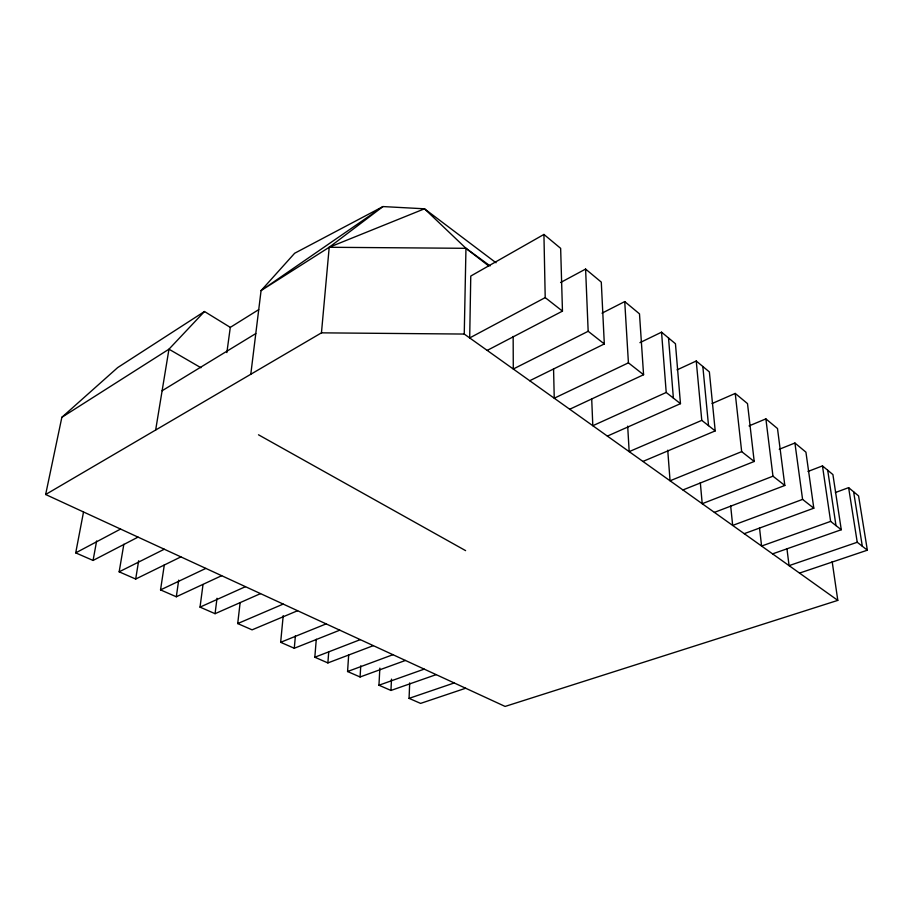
<?xml version="1.0" encoding="UTF-8"?>
<svg xmlns="http://www.w3.org/2000/svg" width="913" height="913" viewBox="0 0 913 913"><rect width="100%" height="100%" fill="white"/><g stroke="black" fill="none" stroke-linecap="round" stroke-linejoin="round"><path stroke-width="1.37" d="M258.71 309.633L230.293 327.379L204.489 311.504L117.674 367.585L61.856 417.309L45.65 494.504L505.106 706.434L837.803 600.377L464.249 334.055L465.961 248.313L424.499 208.803L382.992 206.566L294.648 253.255L261.072 290.608L250.79 374.273M465.653 688.242L420.596 703.398L409.07 698.365L409.686 682.924M379.854 668.122L378.952 685.218L390.958 690.456L391.494 679.124M348.686 654.689L347.568 671.523L360.076 676.978L360.761 665.817M316.286 639.248L314.825 657.234L327.881 662.929L328.737 651.608M283.213 615.636L280.656 642.307L294.283 648.264L295.413 635.699M45.65 494.504L321.456 332.846L329.205 247.275L382.992 206.566L261.072 290.608L329.205 247.275L424.499 208.803L496.044 262.784M297.592 610.717L252.091 629.844L237.711 623.568L240.119 602.728M203.017 584.548L200.027 607.122L215.069 613.684L217.009 598.266M226.869 352.578L230.293 327.379M164.329 564.793L160.54 589.889L176.312 596.771L178.697 580.143M123.848 544.251L119.158 571.823L135.683 579.036L138.662 560.753M155.655 430.023L168.962 349.188L204.489 311.504M83.471 512.261L75.711 552.867L93.069 560.445L96.63 540.964M61.856 417.309L168.962 349.188L200.928 367.734M162.115 390.753L255.788 333.565M543.931 234.447L470.766 276.057L469.693 337.936L545.209 297.604L543.931 234.447L560.65 248.347L562.465 311.128L487.188 350.409M560.582 282.528L585.598 269.073L601.29 282.117L604.315 343.95L529.723 380.732M75.711 552.867L120.562 529.061M93.069 560.445L138.034 537.118M602.021 313.17L624.732 301.587L639.488 313.855L643.574 374.729L569.712 409.241M604.315 343.95L588.166 331.282L513.289 369.012L513.152 336.429M119.158 571.823L164.272 549.227M135.683 579.036L180.888 556.884M639.933 342.66L661.548 332.184L675.449 343.733L680.47 403.66L607.373 436.094M643.574 374.729L628.418 362.838L554.248 398.216L553.563 368.932M160.54 589.889L205.847 568.4M176.312 596.771L221.665 575.692M677.035 369.891L696.242 361.012L709.367 371.922L715.21 430.89L642.923 461.442M680.47 403.66L666.216 392.476L592.811 425.709L591.704 399.004M200.027 607.122L245.449 586.671M215.069 613.684L260.525 593.621M712.06 403.546L735.239 393.423L747.507 403.614L754.206 461.476L682.924 489.95M715.21 430.89L701.777 420.368L629.171 451.638L627.688 426.131M237.711 623.568L283.201 604.086M749.025 425.926L765.881 418.884L777.499 428.539L784.826 485.476L714.4 512.387M754.206 461.476L741.676 451.638L670.062 480.786L667.734 450.2M280.656 642.307L326.146 623.887M779.245 449.287L794.915 443.01L805.928 452.163L813.803 508.199L744.243 533.671M294.283 648.264L339.773 630.175M784.826 485.476L772.969 476.187L702.211 503.702L700.317 482.669M314.825 657.234L360.281 639.636M807.982 471.462L822.465 465.904L832.918 474.589L841.272 529.734L772.581 553.871M327.881 662.929L373.314 645.651M813.803 508.199L802.584 499.4L732.671 525.42L730.64 505.608M347.568 671.523L392.944 654.701M835.372 492.541L848.622 487.645L858.574 495.907L867.35 550.185L799.526 573.09M360.076 676.978L405.418 660.453M841.272 529.734L830.625 521.391L761.59 546.042L759.513 527.931M378.952 685.218L424.214 669.126M390.958 690.456L436.163 674.639M867.35 550.185L857.239 542.265L789.072 565.638L786.949 548.747M409.07 698.365L454.195 682.958M329.205 247.275L465.961 248.313L490.11 265.911M321.456 332.846L464.249 334.055M258.493 434.793L465.607 550.63M465.961 248.313L488.478 265.763M545.209 297.604L562.465 311.128M853.621 491.799L862.317 546.236M848.622 487.645L857.239 542.265M827.714 470.263L835.977 525.591M822.465 465.904L830.625 521.391M832.165 561.598L837.803 600.377M794.915 443.01L802.584 499.4M765.881 418.884L772.969 476.187M735.239 393.423L741.676 451.638M702.839 366.501L708.534 425.663M696.242 361.012L701.777 420.368M668.533 337.993L673.383 398.102M661.548 332.184L666.216 392.476M624.732 301.587L628.418 362.838M585.598 269.073L588.166 331.282"/></g></svg>
